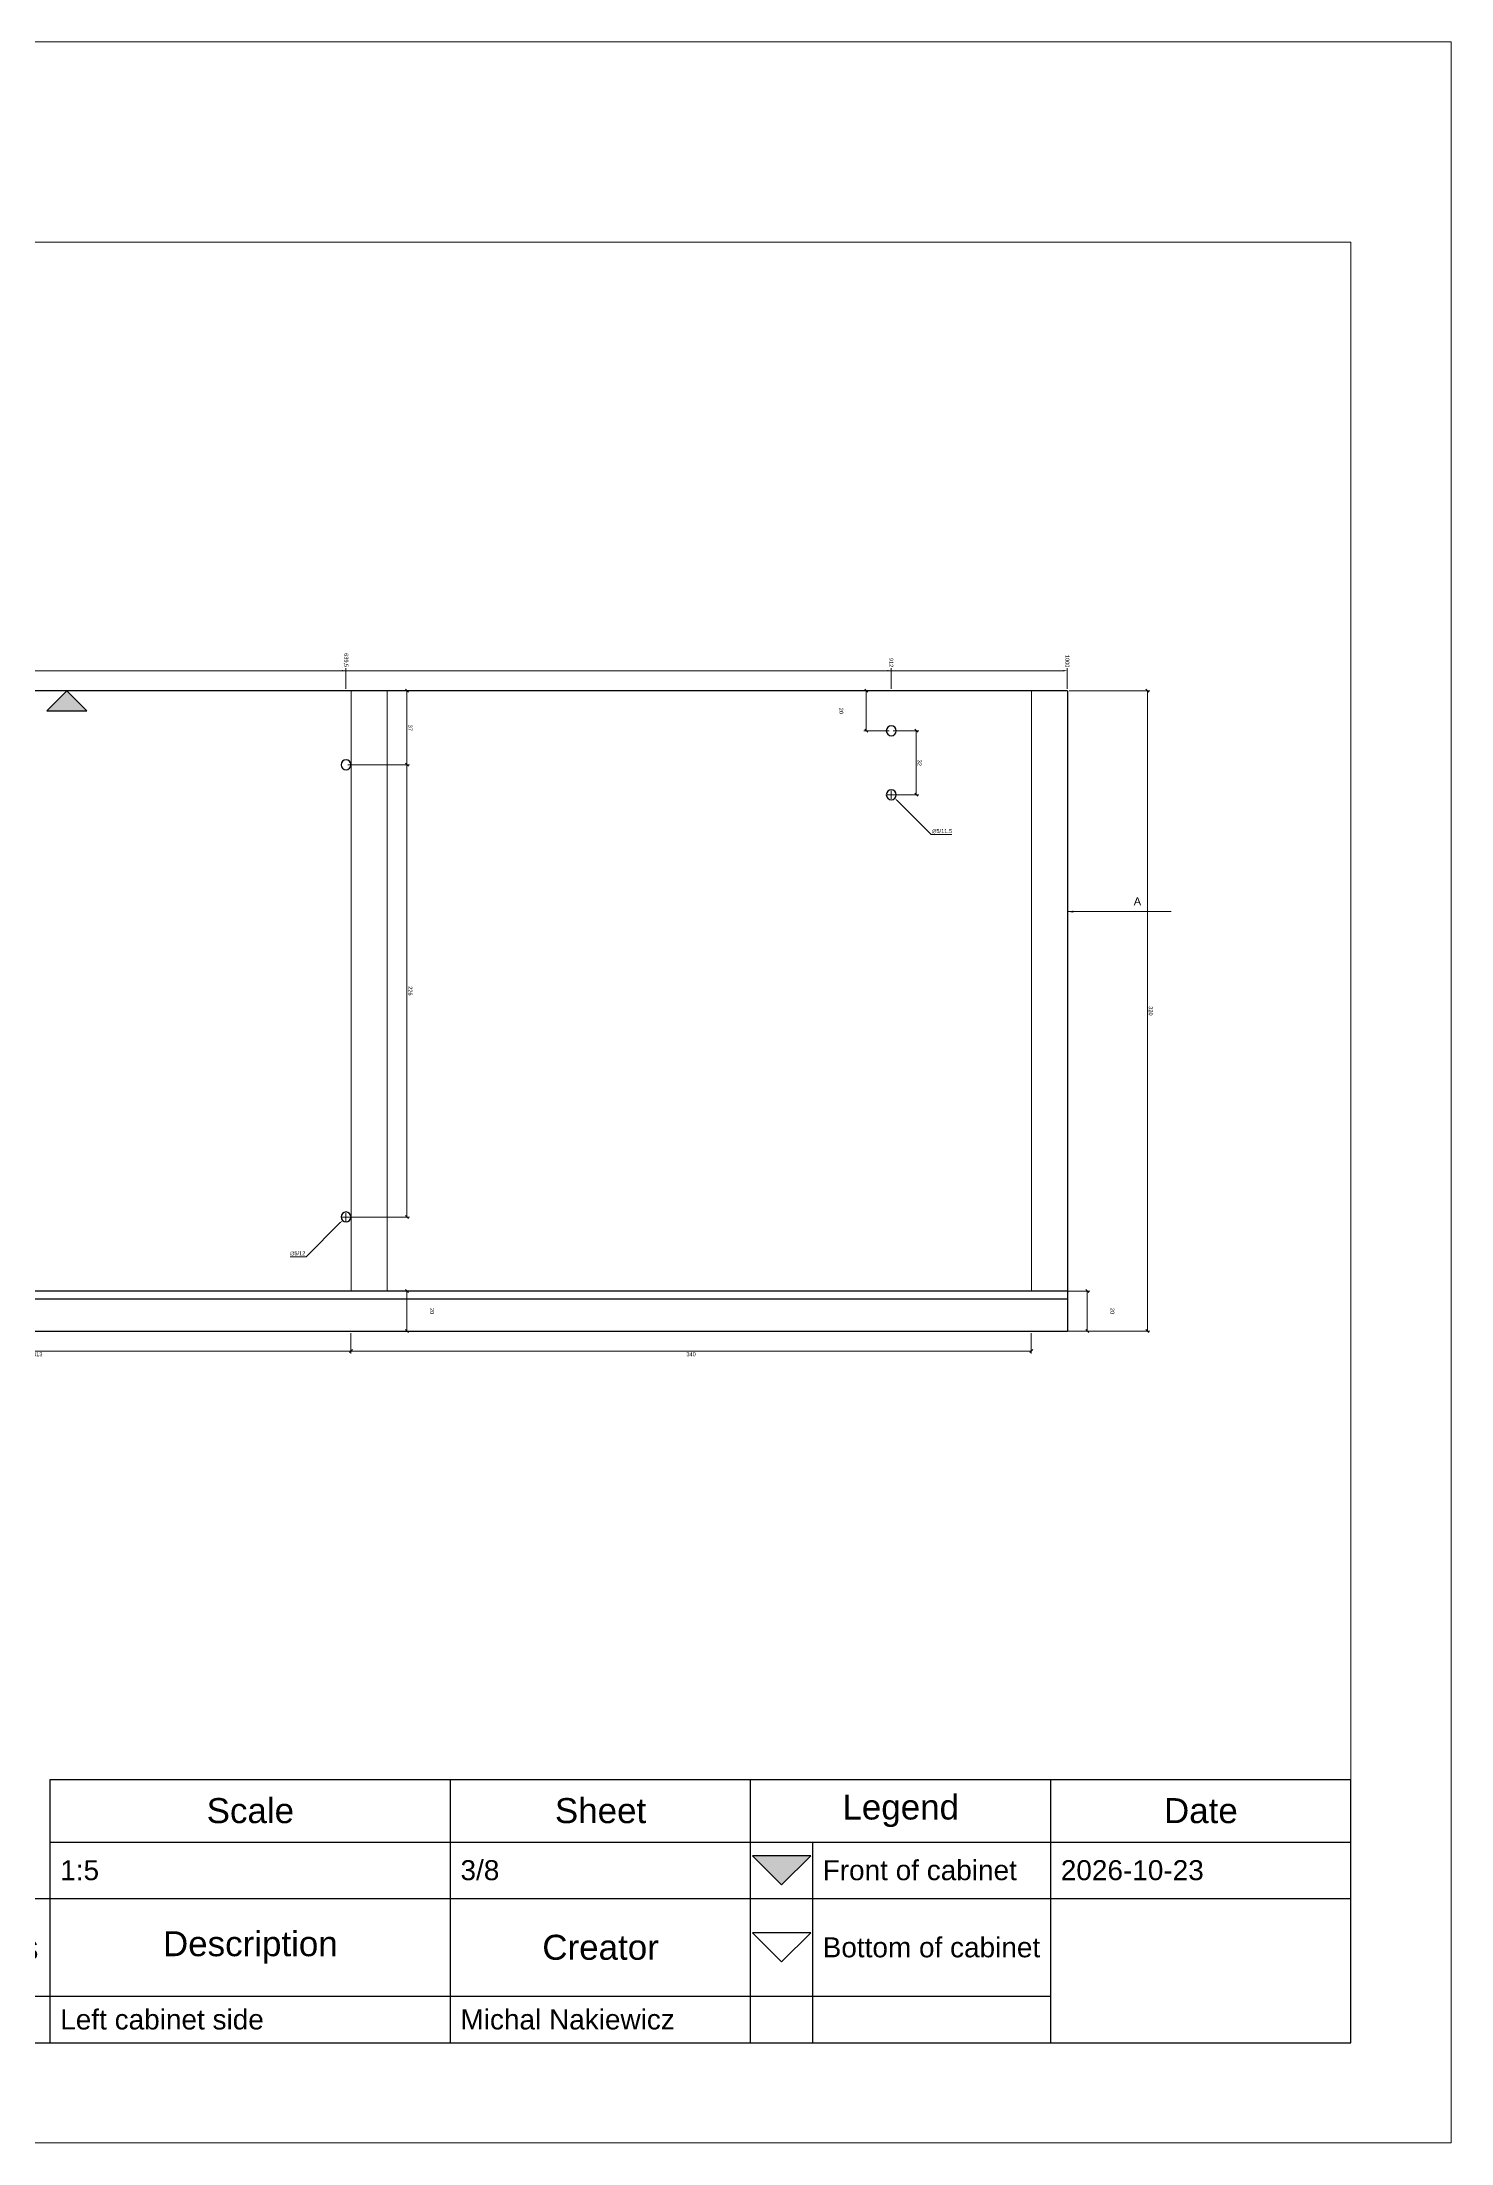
# Paper-space layout 'Left cabinet side' of a CAD drawing. Header units: millimetres. Extents: x -4 to 1481, y -4 to 1046.
# Drawn here: x 777 to 1481, y -4 to 1046 of the extents above; entities that cross this region are included whole.
import ezdxf

# ---------------------------------------------------------------- set-up
doc = ezdxf.new("R2010")
doc.units = ezdxf.units.MM
doc.layers.get('0').update_dxf_attribs({"true_color": 0xc2ced6})
for name, color, linetype, true_color in [('New project_New cabinet_Left cabinet side_Machining group1_View from above', 1, 'Continuous', 0xff0000), ('New project_New cabinet_Left cabinet side_Machining group_View from above', 1, 'Continuous', 0xff0000), ('New project_New cabinet_Left cabinet side_View from above', 1, 'Continuous', 0xff0000)]:
    doc.layers.add(name, color=color, linetype=linetype, true_color=true_color)
doc.layers.add('TitleBlock', color=7, linetype='Continuous')
doc.styles.add('Blum_Dimension', font='arial.ttf', dxfattribs={"height": 2})
doc.styles.add('Blum_Titleblock_Header', font='arial.ttf', dxfattribs={"height": 2.5})
doc.styles.add('Blum_Titleblock_Value', font='arial.ttf', dxfattribs={"height": 2})
doc.styles.add('Blum_ViewInfo', font='arial.ttf', dxfattribs={"height": 4})
doc.dimstyles.new('Blum_Chain', dxfattribs={"dimtxt": 2, "dimasz": 2, "dimexe": 1.25, "dimexo": 1, "dimtad": 0, "dimjust": 4, "dimtih": 1, "dimtoh": 1, "dimtxsty": 'Blum_Dimension', "dimblk1": 'DOTSMALL', "dimsah": 1, "dimcen": 2, "dimadec": 0, "dimazin": 2, "dimtfac": 1, "dimtix": 1, "dimtmove": 0, "dimatfit": 3, "dimldrblk": 'OBLIQUE', "dimfxl": 0, "dimlwd": 5, "dimlwe": 5, "dimarcsym": 0})
doc.dimstyles.new('Blum_Default', dxfattribs={"dimtxt": 2, "dimasz": 1.5, "dimexe": 1.25, "dimexo": 1, "dimtad": 1, "dimtxsty": 'Blum_Dimension', "dimblk": 'OBLIQUE', "dimcen": 2, "dimadec": 0, "dimazin": 2, "dimtfac": 1, "dimtix": 1, "dimtmove": 0, "dimatfit": 3, "dimfxl": 0, "dimlwd": 5, "dimlwe": 5, "dimarcsym": 0})
doc.dimstyles.new('Blum_Default$4', dxfattribs={"dimtxt": 2, "dimasz": 1.5, "dimexe": 1.25, "dimexo": 1, "dimtad": 1, "dimtih": 1, "dimtoh": 1, "dimtxsty": 'Blum_Dimension', "dimblk1": 'OBLIQUE', "dimsah": 1, "dimcen": 2, "dimadec": 0, "dimazin": 2, "dimtfac": 1, "dimtofl": 0, "dimtmove": 0, "dimatfit": 3, "dimfxl": 0, "dimlwd": 5, "dimlwe": 5, "dimarcsym": 0})
doc.dimstyles.new('Blum_ViewInfo', dxfattribs={"dimtxt": 4, "dimasz": 3, "dimexe": 1.25, "dimexo": 1, "dimtad": 1, "dimtxsty": 'Blum_ViewInfo', "dimblk": 'OBLIQUE', "dimcen": 0, "dimadec": 0, "dimazin": 2, "dimtfac": 1, "dimtofl": 0, "dimtmove": 0, "dimatfit": 2, "dimfxl": 0, "dimlwd": 20, "dimlwe": 20, "dimarcsym": 0})

# ---------------------------------------------------------------- blocks, each defined once
blk = doc.blocks.new('Blum_Trinagle_Outline')
blk.add_lwpolyline([(0, 0), (2, 2), (-2, 2)], close=True)
blk = doc.blocks.new('Blum_Trinagle_Filled')
h = blk.add_hatch(color=256)
h.dxf.hatch_style = 1
h.paths.add_polyline_path([(2, 2), (-2, 2), (0, 0)])
blk.add_lwpolyline([(0, 0), (2, 2), (-2, 2)], close=True)
blk = doc.blocks.new('*T47')
at = {"layer": 'TitleBlock', "color": 0, "linetype": 'ByBlock', "lineweight": -2, "transparency": 16777216}
for p, q in [((147, 26.32), (277, 26.32)), ((147, 0), (147, 26.32)), ((187, 0), (187, 26.32)), ((217, 0), (217, 26.32)), ((247, 0), (247, 26.32)), ((277, 0), (277, 26.32)), ((147, 20.08), (277, 20.08)), ((223.2, 0), (223.2, 20.08)), ((0, 14.42), (277, 14.42)), ((0, 0), (0, 14.42)), ((40, 0), (40, 14.42)), ((80, 0), (80, 14.42)), ((120, 0), (120, 14.42)), ((0, 4.67), (247, 4.67)), ((0, 0), (277, 0))]:
    blk.add_line(p, q, dxfattribs=at)
at = {"layer": 'TitleBlock', "color": 0, "lineweight": 0, "transparency": 16777216, "xscale": 1.45, "yscale": 1.45, "zscale": 1.45}
for name, p in [('Blum_Trinagle_Filled', (220.1, 15.8)), ('Blum_Trinagle_Outline', (220.1, 8.09))]:
    blk.add_blockref(name, p, dxfattribs=at)
at = {"layer": 'TitleBlock', "color": 0, "lineweight": 0, "transparency": 16777216}
for s, insert, char_height, width, attachment_point, style in [('Scale', (167, 23.2), 2.5, 37, 5, 'Blum_Titleblock_Header'), ('Sheet', (202, 23.2), 2.5, 27, 5, 'Blum_Titleblock_Header'), ('Legend', (232, 23.2), 2.5, 27, 5, 'Blum_Titleblock_Header'), ('Date', (262, 23.2), 2.5, 27, 5, 'Blum_Titleblock_Header'), ('1:5', (148, 17.25), 2, 38, 4, 'Blum_Titleblock_Value'), ('3/8', (188, 17.25), 2, 28, 4, 'Blum_Titleblock_Value'), ('Front of cabinet', (224.2, 17.25), 2, 21.8, 4, 'Blum_Titleblock_Value'), ('2026-10-23', (248, 17.25), 2, 28, 4, 'Blum_Titleblock_Value'), ('Project', (20, 9.54), 2.5, 37, 5, 'Blum_Titleblock_Header'), ('Cabinet', (60, 9.54), 2.5, 37, 5, 'Blum_Titleblock_Header'), ('Drawing number', (100, 9.54), 2.5, 37, 5, 'Blum_Titleblock_Header'), ('Number of units', (133.5, 9.54), 2.5, 24, 5, 'Blum_Titleblock_Header'), ('Description', (167, 9.54), 2.5, 37, 5, 'Blum_Titleblock_Header'), ('Creator', (202, 9.54), 2.5, 27, 5, 'Blum_Titleblock_Header'), ('Bottom of cabinet', (224.2, 9.54), 2, 21.8, 4, 'Blum_Titleblock_Value'), ('New project', (1, 2.33), 2, 38, 4, 'Blum_Titleblock_Value'), ('New cabinet', (41, 2.33), 2, 38, 4, 'Blum_Titleblock_Value'), ('1', (121, 2.33), 2, 25, 4, 'Blum_Titleblock_Value'), ('Left cabinet side', (148, 2.33), 2, 38, 4, 'Blum_Titleblock_Value'), ('Michal Nakiewicz', (188, 2.33), 2, 28, 4, 'Blum_Titleblock_Value')]:
    blk.add_mtext(s, dxfattribs=dict(at, insert=insert, char_height=char_height, width=width, attachment_point=attachment_point, style=style))
blk = doc.blocks.new('TitleBlock_Left cabinet side')
at = {"layer": 'TitleBlock', "lineweight": 0, "transparency": 33554684}
for points in [[(-0.79, -0.79, 0), (-0.79, 209.21, 0), (296.21, 209.21, 0), (296.21, -0.79, 0)], [(9.21, 9.21, 0), (9.21, 189.21, 0), (286.21, 189.21, 0), (286.21, 9.21, 0)]]:
    blk.add_polyline3d(points, close=True, dxfattribs=at)
blk.add_blockref('*T47', (9.21, 9.21))
blk = doc.blocks.new('_DotSmall')
at = {"color": 0, "linetype": 'ByBlock', "const_width": 0.5}
blk.add_lwpolyline([(-0.0625, 0, 1), (0.0625, 0, 1)], format="xyb", close=True, dxfattribs=at)
blk = doc.blocks.new('*D61')
at = {"layer": 'New project_New cabinet_Left cabinet side_View from above', "color": 0, "lineweight": 5, "transparency": 16777216}
for p, q in [((289.3, 722.8), (289.3, 733.1)), ((289.3, 731.8), (926.8, 731.8)), ((928.8, 722.8), (928.8, 733.1))]:
    blk.add_line(p, q, dxfattribs=at)
at = {"layer": 'New project_New cabinet_Left cabinet side_View from above', "color": 0, "lineweight": 0, "transparency": 16777216}
blk.add_solid([(926.8, 731.5), (926.8, 732.2), (928.8, 731.8)], dxfattribs=at)
at = {"layer": 'New project_New cabinet_Left cabinet side_View from above', "color": 0, "lineweight": 5, "transparency": 16777216, "xscale": 2, "yscale": 2, "zscale": 2, "rotation": 180}
blk.add_blockref('_DotSmall', (289.3, 731.8), dxfattribs=at)
at = {"layer": 'New project_New cabinet_Left cabinet side_View from above', "color": 0, "lineweight": 0, "transparency": 16777216, "insert": (928.8, 737.1), "char_height": 2, "attachment_point": 5, "rotation": 270, "style": 'Blum_Dimension'}
blk.add_mtext('639,5', dxfattribs=at)
blk = doc.blocks.new('_Oblique')
at = {"color": 0, "linetype": 'ByBlock', "lineweight": -2}
blk.add_line((-0.5, -0.5), (0.5, 0.5), dxfattribs=at)
blk = doc.blocks.new('*D64')
at = {"layer": 'New project_New cabinet_Left cabinet side_View from above', "color": 0, "lineweight": 5, "transparency": 16777216}
for p, q in [((289.3, 722.8), (289.3, 733.1)), ((289.3, 731.8), (1199.3, 731.8)), ((1201.3, 722.8), (1201.3, 733.1))]:
    blk.add_line(p, q, dxfattribs=at)
at = {"layer": 'New project_New cabinet_Left cabinet side_View from above', "color": 0, "lineweight": 0, "transparency": 16777216}
blk.add_solid([(1199.3, 731.5), (1199.3, 732.2), (1201.3, 731.8)], dxfattribs=at)
at = {"layer": 'New project_New cabinet_Left cabinet side_View from above', "color": 0, "lineweight": 5, "transparency": 16777216, "xscale": 2, "yscale": 2, "zscale": 2, "rotation": 180}
blk.add_blockref('_DotSmall', (289.3, 731.8), dxfattribs=at)
at = {"layer": 'New project_New cabinet_Left cabinet side_View from above', "color": 0, "lineweight": 0, "transparency": 16777216, "insert": (1201.3, 735.9), "char_height": 2, "attachment_point": 5, "rotation": 270, "style": 'Blum_Dimension'}
blk.add_mtext('912', dxfattribs=at)
blk = doc.blocks.new('*D67')
at = {"layer": 'New project_New cabinet_Left cabinet side_View from above', "color": 0, "lineweight": 5, "transparency": 16777216}
for p, q in [((289.3, 722.8), (289.3, 733.1)), ((289.3, 731.8), (1287.3, 731.8)), ((1289.3, 722.8), (1289.3, 733.1))]:
    blk.add_line(p, q, dxfattribs=at)
at = {"layer": 'New project_New cabinet_Left cabinet side_View from above', "color": 0, "lineweight": 0, "transparency": 16777216}
blk.add_solid([(1287.3, 731.5), (1287.3, 732.2), (1289.3, 731.8)], dxfattribs=at)
at = {"layer": 'New project_New cabinet_Left cabinet side_View from above', "color": 0, "lineweight": 5, "transparency": 16777216, "xscale": 2, "yscale": 2, "zscale": 2, "rotation": 180}
blk.add_blockref('_DotSmall', (289.3, 731.8), dxfattribs=at)
at = {"layer": 'New project_New cabinet_Left cabinet side_View from above', "color": 0, "lineweight": 0, "transparency": 16777216, "insert": (1289.3, 736.6), "char_height": 2, "attachment_point": 5, "rotation": 270, "style": 'Blum_Dimension'}
blk.add_mtext('1000', dxfattribs=at)
blk = doc.blocks.new('*D91')
at = {"layer": 'New project_New cabinet_Left cabinet side_View from above', "color": 0, "lineweight": 5, "transparency": 16777216}
for p, q in [((932.3, 421.8), (960.6, 421.8)), ((959.3, 401.8), (959.3, 421.8)), ((932.3, 401.8), (960.6, 401.8))]:
    blk.add_line(p, q, dxfattribs=at)
at = {"layer": 'New project_New cabinet_Left cabinet side_View from above', "color": 0, "lineweight": 5, "transparency": 16777216, "xscale": 1.5, "yscale": 1.5, "zscale": 1.5}
for p, rotation in [((959.3, 421.8), 90), ((959.3, 401.8), 270)]:
    blk.add_blockref('_Oblique', p, dxfattribs=dict(at, rotation=rotation))
at = {"layer": 'New project_New cabinet_Left cabinet side_View from above', "color": 0, "lineweight": 0, "transparency": 16777216, "insert": (971.8, 411.8), "char_height": 2, "attachment_point": 5, "rotation": 270, "style": 'Blum_Dimension'}
blk.add_mtext('20', dxfattribs=at)
blk = doc.blocks.new('*D94')
at = {"layer": 'New project_New cabinet_Left cabinet side_View from above', "color": 0, "lineweight": 5, "transparency": 16777216}
for p, q in [((929.8, 684.8), (960.6, 684.8)), ((959.3, 458.8), (959.3, 684.8)), ((929.8, 458.8), (960.6, 458.8))]:
    blk.add_line(p, q, dxfattribs=at)
at = {"layer": 'New project_New cabinet_Left cabinet side_View from above', "color": 0, "lineweight": 5, "transparency": 16777216, "xscale": 1.5, "yscale": 1.5, "zscale": 1.5}
for p, rotation in [((959.3, 684.8), 90), ((959.3, 458.8), 270)]:
    blk.add_blockref('_Oblique', p, dxfattribs=dict(at, rotation=rotation))
at = {"layer": 'New project_New cabinet_Left cabinet side_View from above', "color": 0, "lineweight": 0, "transparency": 16777216, "insert": (961, 571.8), "char_height": 2, "attachment_point": 5, "rotation": 270, "style": 'Blum_Dimension'}
blk.add_mtext('226', dxfattribs=at)
blk = doc.blocks.new('*D97')
at = {"layer": 'New project_New cabinet_Left cabinet side_View from above', "color": 0, "lineweight": 5, "transparency": 16777216}
for p, q in [((929.8, 721.8), (960.6, 721.8)), ((959.3, 684.8), (959.3, 721.8)), ((929.8, 684.8), (960.6, 684.8))]:
    blk.add_line(p, q, dxfattribs=at)
at = {"layer": 'New project_New cabinet_Left cabinet side_View from above', "color": 0, "lineweight": 5, "transparency": 16777216, "xscale": 1.5, "yscale": 1.5, "zscale": 1.5}
for p, rotation in [((959.3, 721.8), 90), ((959.3, 684.8), 270)]:
    blk.add_blockref('_Oblique', p, dxfattribs=dict(at, rotation=rotation))
at = {"layer": 'New project_New cabinet_Left cabinet side_View from above', "color": 0, "lineweight": 0, "transparency": 16777216, "insert": (961, 703.3), "char_height": 2, "attachment_point": 5, "rotation": 270, "style": 'Blum_Dimension'}
blk.add_mtext('37', dxfattribs=at)
blk = doc.blocks.new('*D100')
at = {"layer": 'New project_New cabinet_Left cabinet side_View from above', "color": 0, "lineweight": 5, "transparency": 16777216}
for p, q in [((1200.3, 721.8), (1187.6, 721.8)), ((1188.8, 701.8), (1188.8, 721.8)), ((1200.3, 701.8), (1187.6, 701.8))]:
    blk.add_line(p, q, dxfattribs=at)
at = {"layer": 'New project_New cabinet_Left cabinet side_View from above', "color": 0, "lineweight": 5, "transparency": 16777216, "xscale": 1.5, "yscale": 1.5, "zscale": 1.5}
for p, rotation in [((1188.8, 721.8), 90), ((1188.8, 701.8), 270)]:
    blk.add_blockref('_Oblique', p, dxfattribs=dict(at, rotation=rotation))
at = {"layer": 'New project_New cabinet_Left cabinet side_View from above', "color": 0, "lineweight": 0, "transparency": 16777216, "insert": (1176.3, 711.8), "char_height": 2, "attachment_point": 5, "rotation": 270, "style": 'Blum_Dimension'}
blk.add_mtext('20', dxfattribs=at)
blk = doc.blocks.new('*D103')
at = {"layer": 'New project_New cabinet_Left cabinet side_View from above', "color": 0, "lineweight": 5, "transparency": 16777216}
for p, q in [((1202.3, 701.8), (1215.1, 701.8)), ((1213.8, 669.8), (1213.8, 701.8)), ((1202.3, 669.8), (1215.1, 669.8))]:
    blk.add_line(p, q, dxfattribs=at)
at = {"layer": 'New project_New cabinet_Left cabinet side_View from above', "color": 0, "lineweight": 5, "transparency": 16777216, "xscale": 1.5, "yscale": 1.5, "zscale": 1.5}
for p, rotation in [((1213.8, 701.8), 90), ((1213.8, 669.8), 270)]:
    blk.add_blockref('_Oblique', p, dxfattribs=dict(at, rotation=rotation))
at = {"layer": 'New project_New cabinet_Left cabinet side_View from above', "color": 0, "lineweight": 0, "transparency": 16777216, "insert": (1215.5, 685.8), "char_height": 2, "attachment_point": 5, "rotation": 270, "style": 'Blum_Dimension'}
blk.add_mtext('32', dxfattribs=at)
blk = doc.blocks.new('*D106')
at = {"layer": 'New project_New cabinet_Left cabinet side_View from above', "color": 0, "lineweight": 5, "transparency": 16777216}
for p, q in [((1272.3, 421.8), (1300.6, 421.8)), ((1299.3, 401.8), (1299.3, 421.8)), ((1272.3, 401.8), (1300.6, 401.8))]:
    blk.add_line(p, q, dxfattribs=at)
at = {"layer": 'New project_New cabinet_Left cabinet side_View from above', "color": 0, "lineweight": 5, "transparency": 16777216, "xscale": 1.5, "yscale": 1.5, "zscale": 1.5}
for p, rotation in [((1299.3, 421.8), 90), ((1299.3, 401.8), 270)]:
    blk.add_blockref('_Oblique', p, dxfattribs=dict(at, rotation=rotation))
at = {"layer": 'New project_New cabinet_Left cabinet side_View from above', "color": 0, "lineweight": 0, "transparency": 16777216, "insert": (1311.8, 411.8), "char_height": 2, "attachment_point": 5, "rotation": 270, "style": 'Blum_Dimension'}
blk.add_mtext('20', dxfattribs=at)
blk = doc.blocks.new('*D112')
at = {"layer": 'New project_New cabinet_Left cabinet side_View from above', "color": 0, "lineweight": 5, "transparency": 16777216}
for p, q in [((618.3, 400.8), (618.3, 390.6)), ((931.3, 400.8), (931.3, 390.6)), ((618.3, 391.8), (931.3, 391.8))]:
    blk.add_line(p, q, dxfattribs=at)
at = {"layer": 'New project_New cabinet_Left cabinet side_View from above', "color": 0, "lineweight": 5, "transparency": 16777216, "xscale": 1.5, "yscale": 1.5, "zscale": 1.5, "rotation": 180}
blk.add_blockref('_Oblique', (618.3, 391.8), dxfattribs=at)
at = {"layer": 'New project_New cabinet_Left cabinet side_View from above', "color": 0, "lineweight": 5, "transparency": 16777216, "xscale": 1.5, "yscale": 1.5, "zscale": 1.5}
blk.add_blockref('_Oblique', (931.3, 391.8), dxfattribs=at)
at = {"layer": 'New project_New cabinet_Left cabinet side_View from above', "color": 0, "lineweight": 0, "transparency": 16777216, "insert": (774.8, 390.2), "char_height": 2, "attachment_point": 5, "style": 'Blum_Dimension'}
blk.add_mtext('313', dxfattribs=at)
blk = doc.blocks.new('*D115')
at = {"layer": 'New project_New cabinet_Left cabinet side_View from above', "color": 0, "lineweight": 5, "transparency": 16777216}
for p, q in [((931.3, 400.8), (931.3, 390.6)), ((1271.3, 400.8), (1271.3, 390.6)), ((931.3, 391.8), (1271.3, 391.8))]:
    blk.add_line(p, q, dxfattribs=at)
at = {"layer": 'New project_New cabinet_Left cabinet side_View from above', "color": 0, "lineweight": 5, "transparency": 16777216, "xscale": 1.5, "yscale": 1.5, "zscale": 1.5, "rotation": 180}
blk.add_blockref('_Oblique', (931.3, 391.8), dxfattribs=at)
at = {"layer": 'New project_New cabinet_Left cabinet side_View from above', "color": 0, "lineweight": 5, "transparency": 16777216, "xscale": 1.5, "yscale": 1.5, "zscale": 1.5}
blk.add_blockref('_Oblique', (1271.3, 391.8), dxfattribs=at)
at = {"layer": 'New project_New cabinet_Left cabinet side_View from above', "color": 0, "lineweight": 0, "transparency": 16777216, "insert": (1101.3, 390.2), "char_height": 2, "attachment_point": 5, "style": 'Blum_Dimension'}
blk.add_mtext('340', dxfattribs=at)
blk = doc.blocks.new('*D118')
at = {"layer": 'New project_New cabinet_Left cabinet side_Machining group_View from above', "color": 0, "lineweight": 5, "transparency": 16777216}
for p, q in [((909, 438.9), (926, 456)), ((926.8, 458.8), (930.8, 458.8)), ((928.8, 456.8), (928.8, 460.8)), ((901, 438.9), (909, 438.9))]:
    blk.add_line(p, q, dxfattribs=at)
at = {"layer": 'New project_New cabinet_Left cabinet side_Machining group_View from above', "color": 0, "lineweight": 0, "transparency": 16777216}
blk.add_solid([(925.8, 456.2), (926.2, 455.8), (927.1, 457.1)], dxfattribs=at)
at = {"layer": 'New project_New cabinet_Left cabinet side_Machining group_View from above', "color": 0, "lineweight": 0, "transparency": 16777216, "insert": (904.7, 440.6), "char_height": 2, "attachment_point": 5, "style": 'Blum_Dimension'}
blk.add_mtext('∅5/12', dxfattribs=at)
blk = doc.blocks.new('*D124')
at = {"layer": 'New project_New cabinet_Left cabinet side_Machining group1_View from above', "color": 0, "lineweight": 5, "transparency": 16777216}
for p, q in [((1199.3, 669.8), (1203.3, 669.8)), ((1201.3, 667.8), (1201.3, 671.8)), ((1221.2, 649.9), (1204.2, 667)), ((1231.6, 649.9), (1221.2, 649.9))]:
    blk.add_line(p, q, dxfattribs=at)
at = {"layer": 'New project_New cabinet_Left cabinet side_Machining group1_View from above', "color": 0, "lineweight": 0, "transparency": 16777216}
blk.add_solid([(1204.4, 667.2), (1204, 666.8), (1203.1, 668.1)], dxfattribs=at)
at = {"layer": 'New project_New cabinet_Left cabinet side_Machining group1_View from above', "color": 0, "lineweight": 0, "transparency": 16777216, "insert": (1226.7, 651.6), "char_height": 2, "attachment_point": 5, "style": 'Blum_Dimension'}
blk.add_mtext('∅5/11.5', dxfattribs=at)
blk = doc.blocks.new('*D130')
at = {"layer": 'New project_New cabinet_Left cabinet side_View from above', "color": 0, "lineweight": 5, "transparency": 16777216}
for p, q in [((1290.3, 721.8), (1330.6, 721.8)), ((1329.3, 401.8), (1329.3, 721.8)), ((1290.3, 401.8), (1330.6, 401.8))]:
    blk.add_line(p, q, dxfattribs=at)
at = {"layer": 'New project_New cabinet_Left cabinet side_View from above', "color": 0, "lineweight": 5, "transparency": 16777216, "xscale": 1.5, "yscale": 1.5, "zscale": 1.5}
for p, rotation in [((1329.3, 721.8), 90), ((1329.3, 401.8), 270)]:
    blk.add_blockref('_Oblique', p, dxfattribs=dict(at, rotation=rotation))
at = {"layer": 'New project_New cabinet_Left cabinet side_View from above', "color": 0, "lineweight": 0, "transparency": 16777216, "insert": (1331, 561.8), "char_height": 2, "attachment_point": 5, "rotation": 270, "style": 'Blum_Dimension'}
blk.add_mtext('320', dxfattribs=at)

psp = doc.layouts.new('Left cabinet side')

# ---------------------------------------------------------------- linework, layer by layer
at = {"linetype": 'Continuous', "lineweight": 30, "transparency": 33554684}
for p, q in [((1289.35, 721.828), (289.35, 721.828)), ((1289.35, 721.828), (1289.35, 421.828)), ((289.35, 421.828), (1289.35, 421.828)), ((1289.35, 421.828), (1289.35, 417.828)), ((1289.35, 417.828), (289.35, 417.828)), ((1289.35, 417.828), (1289.35, 401.828)), ((289.35, 401.828), (1289.35, 401.828))]:
    psp.add_line(p, q, dxfattribs=at)
at = {"linetype": 'Continuous', "lineweight": 5, "transparency": 33554684}
for p, q in [((931.35, 421.828), (931.35, 721.828)), ((949.35, 721.828), (931.35, 721.828)), ((949.35, 721.828), (949.35, 421.828)), ((1271.35, 721.828), (1271.35, 421.828)), ((1271.35, 721.828), (1289.35, 721.828)), ((1289.35, 421.828), (1289.35, 721.828)), ((949.35, 421.828), (931.35, 421.828)), ((1271.35, 421.828), (1289.35, 421.828))]:
    psp.add_line(p, q, dxfattribs=at)
at = {"linetype": 'Continuous', "lineweight": 30, "transparency": 33554684, "extrusion": (0, 0, -1)}
for centre in [(-1201.35, 701.828), (-928.85, 684.828), (-1201.35, 669.828), (-928.85, 458.828)]:
    psp.add_circle(centre, 2.5, dxfattribs=at)

# ---------------------------------------------------------------- block references
at = {"lineweight": 0, "transparency": 33554684, "xscale": 5, "yscale": 5, "zscale": 5}
psp.add_blockref('TitleBlock_Left cabinet side', (0, 0), dxfattribs=at)
at = {"layer": 'New project_New cabinet_Left cabinet side_View from above', "lineweight": 0, "transparency": 33554684, "xscale": 5, "yscale": 5, "zscale": 5, "rotation": 180}
psp.add_blockref('Blum_Trinagle_Filled', (789.35, 721.828), dxfattribs=at)

# ---------------------------------------------------------------- texts
at = {"lineweight": 0, "transparency": 33554684, "insert": (1322.475, 614.553), "char_height": 4, "attachment_point": 7, "style": 'Blum_ViewInfo'}
psp.add_mtext('A', dxfattribs=at)

# ---------------------------------------------------------------- dimensions: what is measured, and where the dimension line sits
at = {"layer": 'New project_New cabinet_Left cabinet side_Machining group1_View from above', "lineweight": 0, "transparency": 33554684}
dim = psp.add_diameter_dim_2p(p1=(1199.582, 671.595), p2=(1203.117, 668.06), dimstyle='Blum_Default$4', override={"dimscale": 0, "dimpost": '/11.5'}, dxfattribs=at)
dim.commit()
dim.dimension.update_dxf_attribs({"geometry": '*D124', "text_midpoint": (1226.72, 649.94), "dimtype": 163})
at = {"layer": 'New project_New cabinet_Left cabinet side_Machining group_View from above', "lineweight": 0, "transparency": 33554684}
dim = psp.add_diameter_dim_2p(p1=(930.617, 460.595), p2=(927.082, 457.06), dimstyle='Blum_Default$4', override={"dimscale": 0, "dimpost": '/12'}, dxfattribs=at)
dim.commit()
dim.dimension.update_dxf_attribs({"geometry": '*D118', "text_midpoint": (904.662, 438.94), "dimtype": 163})
at = {"layer": 'New project_New cabinet_Left cabinet side_View from above', "lineweight": 0, "transparency": 33554684}
for base, p1, p2, dimstyle, override, picture, middle in [((928.85, 731.828), (289.35, 721.828), (928.85, 721.828), 'Blum_Chain', {"dimscale": 0}, '*D61', (928.85, 737.09)), ((1289.35, 731.828), (289.35, 721.828), (1289.35, 721.828), 'Blum_Chain', {"dimscale": 0}, '*D67', (1289.35, 736.591)), ((1201.35, 731.828), (289.35, 721.828), (1201.35, 721.828), 'Blum_Chain', {"dimscale": 0}, '*D64', (1201.35, 735.902)), ((931.35, 391.828), (618.35, 401.828), (931.35, 401.828), 'Blum_Default', {"dimscale": 0, "dimtad": 4}, '*D112', (774.85, 390.181)), ((1271.35, 391.828), (931.35, 401.828), (1271.35, 401.828), 'Blum_Default', {"dimscale": 0, "dimtad": 4}, '*D115', (1101.35, 390.181))]:
    dim = psp.add_linear_dim(base=base, p1=p1, p2=p2, dimstyle=dimstyle, override=override, dxfattribs=at)
    dim.commit()
    dim.dimension.update_dxf_attribs({"geometry": picture, "text_midpoint": middle})
for base, p1, p2, picture, middle in [((959.35, 721.828), (928.85, 684.828), (928.85, 721.828), '*D97', (960.997, 703.328)), ((1329.35, 721.828), (1289.35, 401.828), (1289.35, 721.828), '*D130', (1330.997, 561.828)), ((1213.85, 701.828), (1201.35, 669.828), (1201.35, 701.828), '*D103', (1215.497, 685.828)), ((959.35, 684.828), (928.85, 458.828), (928.85, 684.828), '*D94', (960.996, 571.828))]:
    dim = psp.add_linear_dim(base=base, p1=p1, p2=p2, angle=90, dimstyle='Blum_Default', override={"dimscale": 0}, dxfattribs=at)
    dim.commit()
    dim.dimension.update_dxf_attribs({"geometry": picture, "text_midpoint": middle})
for base, p1, p2, override, picture, middle in [((1188.85, 721.828), (1201.35, 701.828), (1201.35, 721.828), {"dimscale": 0, "dimtad": 4, "dimtmove": 2}, '*D100', (1176.35, 711.828)), ((959.35, 421.828), (931.35, 401.828), (931.35, 421.828), {"dimscale": 0, "dimtmove": 2}, '*D91', (971.85, 411.828)), ((1299.35, 421.828), (1271.35, 401.828), (1271.35, 421.828), {"dimscale": 0, "dimtmove": 2}, '*D106', (1311.85, 411.828))]:
    dim = psp.add_linear_dim(base=base, p1=p1, p2=p2, angle=90, dimstyle='Blum_Default', override=override, dxfattribs=at)
    dim.commit()
    dim.dimension.update_dxf_attribs({"geometry": picture, "text_midpoint": middle, "dimtype": 160})

# ---------------------------------------------------------------- leaders
at = {"lineweight": 0, "transparency": 33554684}
psp.add_leader([(1289.35, 611.428), (1341.151, 611.428)], dimstyle='Blum_ViewInfo', override={"dimscale": 0}, dxfattribs=at)

doc.saveas('drawing.dxf')
